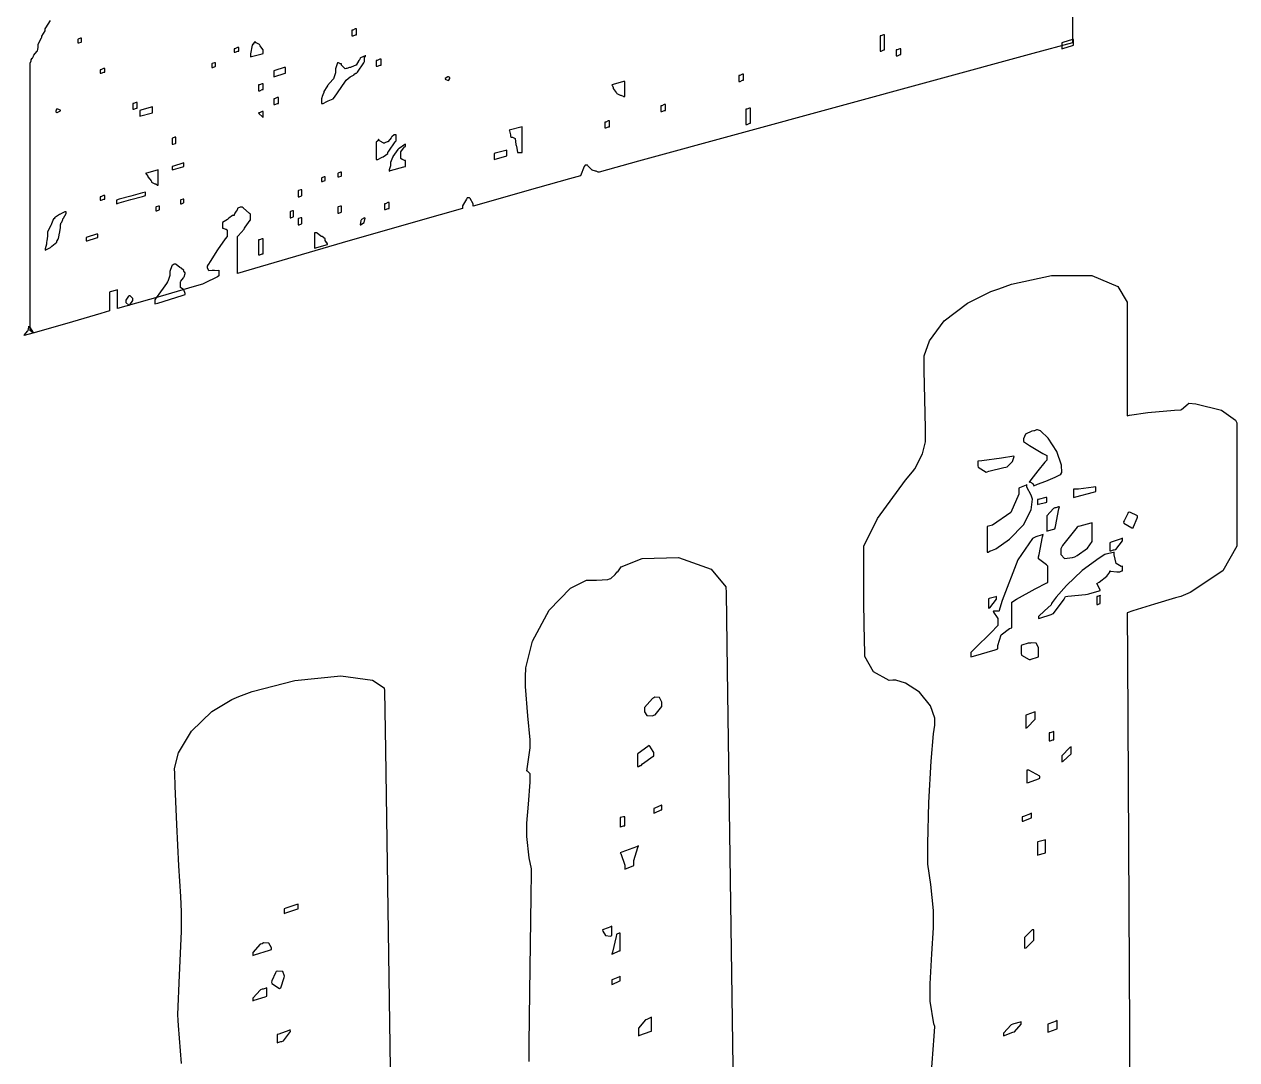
# Model space of a CAD drawing. Extents: x 44 to 313, y 66 to 291.
# Drawn here: x 192.16 to 228.85, y 193.34 to 224.68 of the extents above; entities that cross this region are included whole.
import ezdxf

# ---------------------------------------------------------------- set-up
doc = ezdxf.new("R2010")
doc.units = 0
doc.header["$MEASUREMENT"] = 0

msp = doc.modelspace()

# ---------------------------------------------------------------- linework, layer by layer
at = {"color": 40}
msp.add_lwpolyline([(223.873, 225.17), (223.873, 224.12), (222.673, 223.803), (210.741, 220.54), (209.55, 220.204), (209.522, 220.204), (209.463, 220.24), (209.444, 220.24), (209.444, 220.24), (209.346, 220.266), (209.338, 220.274), (209.32, 220.284), (209.214, 220.399), (209.197, 220.416), (209.197, 220.416), (209.161, 220.416), (209.161, 220.416), (209.127, 220.416), (209.1, 220.381), (208.985, 220.097), (208.985, 220.097), (208.659, 220.009), (207.362, 219.64), (206.065, 219.269), (205.74, 219.181), (205.74, 219.243), (205.651, 219.411), (205.633, 219.428), (205.633, 219.428), (205.599, 219.428), (205.599, 219.428), (205.599, 219.428), (205.563, 219.428), (205.563, 219.428), (205.536, 219.393), (205.423, 219.183), (205.423, 219.111), (204.743, 218.917), (202.017, 218.137), (199.292, 217.339), (198.614, 217.135), (198.614, 217.277), (198.614, 217.7), (198.614, 218.123), (198.614, 218.263), (198.63, 218.281), (198.808, 218.484), (198.826, 218.51), (198.842, 218.538), (198.993, 218.75), (199.003, 218.758), (199.003, 218.776), (199.003, 218.816), (199.003, 218.828), (199.003, 218.856), (199.003, 218.915), (199.003, 218.935), (198.975, 218.952), (198.781, 219.129), (198.754, 219.145), (198.754, 219.145), (198.72, 219.145), (198.72, 219.145), (198.693, 219.145), (198.622, 219.121), (198.614, 219.111), (198.614, 219.093), (198.586, 219.039), (198.578, 219.039), (198.578, 219.039), (198.544, 218.987), (198.544, 218.969), (198.534, 218.961), (198.508, 218.915), (198.508, 218.899), (198.464, 218.899), (198.348, 218.81), (198.331, 218.792), (198.304, 218.776), (198.155, 218.686), (198.155, 218.686), (198.155, 218.67), (198.155, 218.63), (198.155, 218.616), (198.155, 218.59), (198.155, 218.531), (198.155, 218.51), (198.181, 218.51), (198.252, 218.485), (198.261, 218.476), (198.269, 218.476), (198.297, 218.44), (198.297, 218.44), (198.297, 218.414), (198.297, 218.354), (198.297, 218.333), (198.297, 218.317), (198.297, 218.277), (198.297, 218.263), (198.235, 218.185), (198.001, 217.854), (197.784, 217.506), (197.732, 217.417), (197.722, 217.409), (197.696, 217.363), (197.696, 217.347), (197.696, 217.321), (197.722, 217.25), (197.732, 217.241), (197.74, 217.232), (197.84, 217.241), (197.872, 217.241), (197.916, 217.241), (198.039, 217.232), (198.049, 217.241), (198.049, 217.215), (198.049, 217.156), (198.049, 217.135), (198.049, 217.118), (198.049, 217.078), (198.049, 217.065), (198.005, 217.038), (197.608, 216.844), (197.556, 216.818), (197.299, 216.747), (196.267, 216.447), (195.235, 216.148), (194.98, 216.076), (194.98, 216.218), (194.98, 216.537), (194.98, 216.642), (194.952, 216.633), (194.759, 216.579), (194.733, 216.57), (194.733, 216.429), (194.733, 216.112), (194.733, 216.006), (194.477, 215.928), (193.445, 215.623), (192.413, 215.336), (192.158, 215.265), (192.166, 215.283), (192.254, 215.389), (192.264, 215.407), (192.272, 215.416), (192.3, 215.515), (192.3, 215.547), (192.336, 215.496), (192.436, 215.336), (192.44, 215.335), (192.44, 215.335), (192.44, 215.335), (192.431, 215.345), (192.343, 215.398), (192.334, 215.407), (192.334, 216.421), (192.334, 219.464), (192.334, 222.506), (192.334, 223.521), (192.343, 223.53), (192.37, 223.576), (192.37, 223.591), (192.37, 223.609), (192.395, 223.661), (192.404, 223.661), (192.404, 223.661), (192.44, 223.715), (192.44, 223.731), (192.448, 223.749), (192.537, 223.856), (192.546, 223.873), (192.555, 223.883), (192.581, 223.982), (192.581, 224.014), (192.581, 224.086), (192.677, 224.27), (192.687, 224.296), (192.695, 224.324), (192.793, 224.489), (192.793, 224.543), (192.81, 224.571), (192.951, 224.8)], dxfattribs=at)
for points in [[(202.071, 224.331), (202.106, 224.331), (202.184, 224.367), (202.212, 224.367), (202.212, 224.411), (202.212, 224.51), (202.212, 224.543), (202.176, 224.543), (202.098, 224.507), (202.071, 224.507), (202.071, 224.463), (202.071, 224.364), (202.071, 224.331)], [(193.781, 224.12), (193.807, 224.12), (193.877, 224.146), (193.887, 224.154), (193.887, 224.182), (193.887, 224.241), (193.887, 224.26), (193.86, 224.26), (193.789, 224.236), (193.781, 224.226), (193.781, 224.2), (193.781, 224.141), (193.781, 224.12)], [(218.053, 223.873), (218.087, 223.873), (218.166, 223.908), (218.193, 223.908), (218.193, 224.023), (218.193, 224.281), (218.193, 224.367), (218.157, 224.367), (218.079, 224.331), (218.053, 224.331), (218.053, 224.216), (218.053, 223.96), (218.053, 223.873)], [(223.555, 223.944), (223.589, 223.953), (223.872, 224.041), (223.908, 224.05), (223.908, 224.094), (223.908, 224.193), (223.908, 224.226), (223.872, 224.218), (223.589, 224.13), (223.555, 224.12), (223.555, 224.076), (223.555, 223.977), (223.555, 223.944)], [(198.508, 223.838), (198.542, 223.838), (198.622, 223.873), (198.65, 223.873), (198.65, 223.9), (198.65, 223.959), (198.65, 223.978), (198.614, 223.978), (198.534, 223.944), (198.508, 223.944), (198.508, 223.918), (198.508, 223.858), (198.508, 223.838)], [(199.003, 223.697), (199.037, 223.707), (199.354, 223.793), (199.39, 223.802), (199.39, 223.829), (199.39, 223.889), (199.39, 223.908), (199.38, 223.918), (199.292, 224.032), (199.283, 224.05), (199.274, 224.068), (199.179, 224.12), (199.179, 224.12), (199.169, 224.12), (199.143, 224.154), (199.143, 224.154), (199.134, 224.154), (199.107, 224.12), (199.107, 224.12), (199.107, 224.112), (199.081, 224.084), (199.073, 224.084), (199.055, 224.05), (199.003, 223.785), (199.003, 223.697)], [(218.546, 223.731), (218.58, 223.731), (218.659, 223.767), (218.686, 223.767), (218.686, 223.811), (218.686, 223.911), (218.686, 223.944), (218.651, 223.944), (218.572, 223.908), (218.546, 223.908), (218.546, 223.864), (218.546, 223.764), (218.546, 223.731)], [(197.838, 223.379), (197.864, 223.379), (197.934, 223.406), (197.944, 223.415), (197.944, 223.442), (197.944, 223.501), (197.944, 223.521), (197.916, 223.521), (197.846, 223.494), (197.838, 223.485), (197.838, 223.459), (197.838, 223.399), (197.838, 223.379)], [(201.648, 223.521), (201.639, 223.512), (201.577, 223.333), (201.577, 223.272), (201.577, 223.212), (201.515, 223.036), (201.506, 223.026), (201.497, 223.009), (201.338, 222.833), (201.33, 222.815), (201.312, 222.789), (201.224, 222.65), (201.224, 222.603), (201.214, 222.595), (201.19, 222.549), (201.19, 222.533), (201.18, 222.524), (201.154, 222.425), (201.154, 222.39), (201.154, 222.364), (201.154, 222.306), (201.154, 222.286), (201.198, 222.286), (201.312, 222.348), (201.33, 222.356), (201.356, 222.366), (201.506, 222.426), (201.506, 222.426), (201.541, 222.48), (201.859, 222.929), (201.895, 222.992), (201.895, 222.992), (202.017, 223.088), (202.035, 223.096), (202.044, 223.106), (202.142, 223.153), (202.142, 223.168), (202.142, 223.177), (202.194, 223.202), (202.212, 223.202), (202.238, 223.238), (202.432, 223.521), (202.458, 223.555), (202.458, 223.582), (202.458, 223.642), (202.458, 223.661), (202.458, 223.679), (202.485, 223.731), (202.494, 223.731), (202.476, 223.723), (202.335, 223.671), (202.318, 223.661), (202.318, 223.645), (202.291, 223.591), (202.282, 223.591), (202.282, 223.591), (202.248, 223.538), (202.248, 223.521), (202.238, 223.512), (202.212, 223.465), (202.212, 223.449), (202.194, 223.441), (202.052, 223.388), (202.035, 223.379), (202, 223.379), (201.921, 223.344), (201.895, 223.344), (201.873, 223.337), (201.753, 223.449), (201.753, 223.485), (201.753, 223.485), (201.719, 223.485), (201.719, 223.485), (201.71, 223.5), (201.664, 223.521), (201.648, 223.521)], [(202.811, 223.415), (202.846, 223.415), (202.926, 223.449), (202.953, 223.449), (202.953, 223.493), (202.953, 223.592), (202.953, 223.625), (202.917, 223.625), (202.838, 223.591), (202.811, 223.591), (202.811, 223.547), (202.811, 223.448), (202.811, 223.415)], [(194.451, 223.202), (194.485, 223.202), (194.565, 223.238), (194.593, 223.238), (194.593, 223.266), (194.593, 223.325), (194.593, 223.344), (194.557, 223.344), (194.477, 223.308), (194.451, 223.308), (194.451, 223.282), (194.451, 223.223), (194.451, 223.202)], [(199.708, 223.096), (199.742, 223.106), (200.025, 223.194), (200.061, 223.202), (200.061, 223.246), (200.061, 223.345), (200.061, 223.379), (200.025, 223.37), (199.742, 223.282), (199.708, 223.272), (199.708, 223.228), (199.708, 223.129), (199.708, 223.096)], [(205, 223.096), (204.972, 223.096), (204.894, 223.044), (204.894, 223.026), (204.894, 223.018), (204.982, 222.983), (205, 222.992), (205.008, 222.992), (205.034, 223.045), (205.034, 223.062), (205.034, 223.071), (205, 223.096), (205, 223.096)], [(213.783, 222.956), (213.818, 222.956), (213.896, 222.992), (213.924, 222.992), (213.924, 223.036), (213.924, 223.135), (213.924, 223.168), (213.888, 223.168), (213.809, 223.132), (213.783, 223.132), (213.783, 223.088), (213.783, 222.989), (213.783, 222.956)], [(199.249, 222.673), (199.283, 222.673), (199.362, 222.709), (199.39, 222.709), (199.39, 222.753), (199.39, 222.852), (199.39, 222.885), (199.354, 222.885), (199.275, 222.849), (199.249, 222.849), (199.249, 222.805), (199.249, 222.706), (199.249, 222.673)], [(209.973, 222.743), (209.981, 222.735), (210.07, 222.621), (210.079, 222.603), (210.087, 222.586), (210.185, 222.533), (210.185, 222.533), (210.211, 222.533), (210.282, 222.506), (210.292, 222.497), (210.292, 222.497), (210.326, 222.497), (210.326, 222.497), (210.326, 222.612), (210.326, 222.87), (210.326, 222.956), (210.29, 222.947), (209.973, 222.859), (209.939, 222.849), (209.947, 222.841), (209.973, 222.768), (209.973, 222.743)], [(199.708, 222.25), (199.742, 222.25), (199.821, 222.286), (199.849, 222.286), (199.849, 222.33), (199.849, 222.429), (199.849, 222.462), (199.813, 222.462), (199.734, 222.426), (199.708, 222.426), (199.708, 222.382), (199.708, 222.283), (199.708, 222.25)], [(193.146, 222.11), (193.136, 222.11), (193.11, 222.056), (193.11, 222.038), (193.11, 222.03), (193.144, 222.003), (193.146, 222.003), (193.154, 222.013), (193.252, 222.058), (193.252, 222.074), (193.252, 222.083), (193.172, 222.11), (193.146, 222.11)], [(195.439, 222.11), (195.473, 222.11), (195.552, 222.144), (195.579, 222.144), (195.579, 222.188), (195.579, 222.287), (195.579, 222.32), (195.544, 222.32), (195.465, 222.286), (195.439, 222.286), (195.439, 222.242), (195.439, 222.142), (195.439, 222.11)], [(195.651, 221.897), (195.685, 221.907), (196.003, 221.995), (196.038, 222.003), (196.038, 222.048), (196.038, 222.147), (196.038, 222.18), (196.003, 222.171), (195.685, 222.083), (195.651, 222.074), (195.651, 222.03), (195.651, 221.93), (195.651, 221.897)], [(199.39, 221.861), (199.39, 221.905), (199.39, 222.005), (199.39, 222.038), (199.354, 222.038), (199.275, 222.003), (199.249, 222.003), (199.257, 221.987), (199.372, 221.879), (199.39, 221.861)], [(211.42, 222.038), (211.454, 222.038), (211.533, 222.074), (211.56, 222.074), (211.56, 222.118), (211.56, 222.217), (211.56, 222.25), (211.525, 222.25), (211.446, 222.214), (211.42, 222.214), (211.42, 222.17), (211.42, 222.071), (211.42, 222.038)], [(213.996, 221.651), (214.03, 221.651), (214.109, 221.685), (214.136, 221.685), (214.136, 221.801), (214.136, 222.058), (214.136, 222.144), (214.1, 222.144), (214.022, 222.11), (213.996, 222.11), (213.996, 221.995), (213.996, 221.737), (213.996, 221.651)], [(209.726, 221.544), (209.761, 221.544), (209.839, 221.58), (209.867, 221.58), (209.867, 221.625), (209.867, 221.724), (209.867, 221.757), (209.831, 221.757), (209.752, 221.721), (209.726, 221.721), (209.726, 221.677), (209.726, 221.578), (209.726, 221.544)], [(196.638, 221.051), (196.664, 221.051), (196.734, 221.077), (196.744, 221.085), (196.744, 221.13), (196.744, 221.229), (196.744, 221.262), (196.716, 221.262), (196.646, 221.237), (196.638, 221.228), (196.638, 221.184), (196.638, 221.084), (196.638, 221.051)], [(202.811, 220.592), (202.855, 220.592), (202.97, 220.654), (202.988, 220.663), (203.014, 220.672), (203.164, 220.772), (203.164, 220.803), (203.19, 220.839), (203.385, 221.121), (203.412, 221.156), (203.412, 221.2), (203.412, 221.299), (203.412, 221.332), (203.412, 221.332), (203.376, 221.332), (203.376, 221.332), (203.349, 221.332), (203.279, 221.272), (203.27, 221.262), (203.261, 221.245), (203.172, 221.139), (203.164, 221.121), (203.138, 221.121), (203.068, 221.095), (203.06, 221.085), (203.06, 221.085), (203.024, 221.085), (203.024, 221.085), (203.014, 221.095), (202.926, 221.148), (202.917, 221.156), (202.908, 221.156), (202.883, 221.192), (202.883, 221.192), (202.873, 221.192), (202.847, 221.156), (202.847, 221.156), (202.847, 221.148), (202.82, 221.121), (202.811, 221.121), (202.811, 220.989), (202.811, 220.691), (202.811, 220.592)], [(206.868, 221.298), (206.868, 221.289), (206.904, 221.262), (206.904, 221.262), (206.93, 221.262), (207.01, 221.228), (207.01, 221.228), (207.01, 221.228), (207.035, 221.043), (207.045, 221.015), (207.053, 220.989), (207.081, 220.803), (207.081, 220.803), (207.151, 220.803), (207.151, 220.803), (207.203, 220.803), (207.221, 220.803), (207.221, 220.997), (207.221, 221.435), (207.221, 221.58), (207.185, 221.572), (206.868, 221.484), (206.834, 221.474), (206.842, 221.458), (206.868, 221.338), (206.868, 221.298)], [(203.693, 221.051), (203.676, 221.043), (203.499, 220.927), (203.483, 220.909), (203.465, 220.893), (203.314, 220.681), (203.306, 220.663), (203.296, 220.654), (203.236, 220.501), (203.236, 220.45), (203.236, 220.398), (203.2, 220.279), (203.2, 220.24), (203.244, 220.258), (203.64, 220.363), (203.693, 220.38), (203.693, 220.424), (203.693, 220.523), (203.693, 220.556), (203.667, 220.556), (203.608, 220.592), (203.589, 220.592), (203.589, 220.592), (203.553, 220.618), (203.553, 220.627), (203.553, 220.645), (203.553, 220.686), (203.553, 220.698), (203.553, 220.716), (203.553, 220.756), (203.553, 220.769), (203.553, 220.822), (203.667, 220.971), (203.693, 220.979), (203.693, 220.997), (203.693, 221.039), (203.693, 221.051), (203.693, 221.051), (203.693, 221.051), (203.693, 221.051)], [(206.375, 220.592), (206.41, 220.602), (206.728, 220.69), (206.764, 220.698), (206.764, 220.743), (206.764, 220.842), (206.764, 220.875), (206.728, 220.866), (206.41, 220.778), (206.375, 220.769), (206.375, 220.725), (206.375, 220.625), (206.375, 220.592)], [(195.898, 220.063), (195.906, 220.055), (195.994, 219.939), (196.004, 219.921), (196.012, 219.905), (196.108, 219.851), (196.108, 219.851), (196.135, 219.851), (196.194, 219.817), (196.215, 219.817), (196.215, 219.931), (196.215, 220.188), (196.215, 220.274), (196.179, 220.266), (195.862, 220.179), (195.828, 220.169), (195.836, 220.161), (195.898, 220.088), (195.898, 220.063)], [(196.638, 220.274), (196.672, 220.284), (196.955, 220.372), (196.99, 220.38), (196.99, 220.407), (196.99, 220.467), (196.99, 220.486), (196.955, 220.478), (196.672, 220.39), (196.638, 220.38), (196.638, 220.354), (196.638, 220.295), (196.638, 220.274)], [(201.648, 220.063), (201.675, 220.063), (201.743, 220.089), (201.753, 220.097), (201.753, 220.125), (201.753, 220.184), (201.753, 220.204), (201.727, 220.204), (201.657, 220.179), (201.648, 220.169), (201.648, 220.143), (201.648, 220.084), (201.648, 220.063)], [(201.154, 219.921), (201.18, 219.921), (201.25, 219.949), (201.26, 219.957), (201.26, 219.984), (201.26, 220.044), (201.26, 220.063), (201.232, 220.063), (201.162, 220.037), (201.154, 220.027), (201.154, 220.001), (201.154, 219.942), (201.154, 219.921)], [(194.451, 219.358), (194.485, 219.358), (194.565, 219.392), (194.593, 219.392), (194.593, 219.42), (194.593, 219.479), (194.593, 219.498), (194.557, 219.498), (194.477, 219.464), (194.451, 219.464), (194.451, 219.437), (194.451, 219.378), (194.451, 219.358)], [(194.946, 219.251), (195.034, 219.279), (195.387, 219.376), (195.739, 219.472), (195.828, 219.498), (195.828, 219.525), (195.828, 219.585), (195.828, 219.604), (195.739, 219.578), (195.387, 219.481), (195.034, 219.385), (194.946, 219.358), (194.946, 219.331), (194.946, 219.272), (194.946, 219.251)], [(200.448, 219.464), (200.474, 219.464), (200.545, 219.49), (200.554, 219.498), (200.554, 219.542), (200.554, 219.641), (200.554, 219.674), (200.527, 219.674), (200.456, 219.65), (200.448, 219.64), (200.448, 219.596), (200.448, 219.497), (200.448, 219.464)], [(196.144, 219.039), (196.171, 219.039), (196.241, 219.067), (196.251, 219.075), (196.251, 219.103), (196.251, 219.162), (196.251, 219.181), (196.223, 219.181), (196.153, 219.155), (196.144, 219.145), (196.144, 219.119), (196.144, 219.06), (196.144, 219.039)], [(196.886, 219.251), (196.912, 219.251), (196.981, 219.279), (196.99, 219.287), (196.99, 219.313), (196.99, 219.373), (196.99, 219.392), (196.964, 219.392), (196.894, 219.367), (196.886, 219.358), (196.886, 219.331), (196.886, 219.272), (196.886, 219.251)], [(200.201, 218.828), (200.227, 218.828), (200.298, 218.855), (200.308, 218.863), (200.308, 218.907), (200.308, 219.006), (200.308, 219.039), (200.28, 219.039), (200.21, 219.014), (200.201, 219.005), (200.201, 218.961), (200.201, 218.862), (200.201, 218.828)], [(201.648, 218.969), (201.675, 218.969), (201.743, 218.996), (201.753, 219.005), (201.753, 219.049), (201.753, 219.148), (201.753, 219.181), (201.727, 219.181), (201.657, 219.155), (201.648, 219.145), (201.648, 219.101), (201.648, 219.002), (201.648, 218.969)], [(203.06, 219.075), (203.094, 219.075), (203.172, 219.111), (203.2, 219.111), (203.2, 219.155), (203.2, 219.254), (203.2, 219.287), (203.164, 219.287), (203.086, 219.251), (203.06, 219.251), (203.06, 219.207), (203.06, 219.108), (203.06, 219.075)], [(193.428, 219.005), (193.384, 219.005), (193.269, 218.944), (193.252, 218.935), (193.225, 218.926), (193.076, 218.827), (193.076, 218.792), (193.048, 218.792), (192.978, 218.644), (192.969, 218.616), (192.96, 218.59), (192.863, 218.398), (192.863, 218.333), (192.863, 218.273), (192.837, 218.123), (192.829, 218.087), (192.829, 218.026), (192.793, 217.887), (192.793, 217.84), (192.793, 217.84), (192.951, 217.93), (192.969, 217.946), (192.996, 217.964), (193.146, 218.084), (193.146, 218.123), (193.154, 218.123), (193.182, 218.176), (193.182, 218.193), (193.19, 218.203), (193.216, 218.302), (193.216, 218.333), (193.225, 218.351), (193.252, 218.525), (193.252, 218.582), (193.252, 218.608), (193.277, 218.678), (193.286, 218.686), (193.295, 218.696), (193.322, 218.769), (193.322, 218.792), (193.348, 218.81), (193.428, 218.956), (193.428, 219.005)], [(200.448, 218.616), (200.474, 218.616), (200.545, 218.644), (200.554, 218.652), (200.554, 218.696), (200.554, 218.795), (200.554, 218.828), (200.527, 218.828), (200.456, 218.802), (200.448, 218.792), (200.448, 218.748), (200.448, 218.649), (200.448, 218.616)], [(202.458, 218.828), (202.458, 218.828), (202.362, 218.776), (202.354, 218.758), (202.344, 218.74), (202.318, 218.616), (202.318, 218.616), (202.335, 218.608), (202.441, 218.684), (202.474, 218.813), (202.458, 218.828)], [(194.028, 218.123), (194.062, 218.132), (194.345, 218.221), (194.381, 218.229), (194.381, 218.255), (194.381, 218.314), (194.381, 218.333), (194.345, 218.325), (194.062, 218.239), (194.028, 218.229), (194.028, 218.203), (194.028, 218.143), (194.028, 218.123)], [(200.943, 217.91), (200.977, 217.92), (201.294, 218.009), (201.33, 218.017), (201.33, 218.035), (201.304, 218.087), (201.296, 218.087), (201.296, 218.087), (201.26, 218.141), (201.26, 218.157), (201.26, 218.185), (201.17, 218.255), (201.154, 218.263), (201.136, 218.273), (201.021, 218.361), (201.013, 218.369), (201.013, 218.369), (200.977, 218.369), (200.977, 218.369), (200.977, 218.369), (200.943, 218.369), (200.943, 218.369), (200.943, 218.255), (200.943, 217.997), (200.943, 217.91)], [(199.249, 217.7), (199.283, 217.7), (199.362, 217.734), (199.39, 217.734), (199.39, 217.85), (199.39, 218.108), (199.39, 218.193), (199.354, 218.193), (199.275, 218.157), (199.249, 218.157), (199.249, 218.043), (199.249, 217.787), (199.249, 217.7)], [(196.638, 217.381), (196.628, 217.373), (196.567, 217.195), (196.567, 217.135), (196.567, 217.074), (196.505, 216.898), (196.497, 216.888), (196.461, 216.836), (196.179, 216.447), (196.144, 216.393), (196.135, 216.393), (196.108, 216.341), (196.108, 216.323), (196.108, 216.297), (196.108, 216.238), (196.108, 216.217), (196.197, 216.245), (196.938, 216.473), (197.026, 216.499), (197.026, 216.535), (196.99, 216.642), (196.99, 216.642), (196.981, 216.651), (196.894, 216.703), (196.886, 216.712), (196.886, 216.739), (196.886, 216.799), (196.886, 216.818), (196.886, 216.836), (196.886, 216.876), (196.886, 216.888), (196.894, 216.906), (196.981, 217.012), (196.99, 217.029), (196.999, 217.038), (197.026, 217.138), (197.026, 217.171), (197.017, 217.171), (196.99, 217.205), (196.99, 217.205), (196.99, 217.232), (196.902, 217.303), (196.886, 217.311), (196.868, 217.321), (196.752, 217.409), (196.744, 217.417), (196.744, 217.417), (196.71, 217.417), (196.71, 217.417), (196.692, 217.417), (196.638, 217.381), (196.638, 217.381)], [(195.333, 216.465), (195.315, 216.457), (195.227, 216.331), (195.227, 216.289), (195.227, 216.262), (195.319, 216.177), (195.333, 216.183), (195.349, 216.192), (195.439, 216.318), (195.439, 216.359), (195.439, 216.386), (195.359, 216.465), (195.333, 216.465)]]:
    msp.add_lwpolyline(points, close=True, dxfattribs=at)
at = {"color": 7}
for points in [[(219.604, 192.843), (219.692, 194.046), (219.71, 194.345), (219.683, 194.425), (219.568, 195.107), (219.568, 195.333), (219.568, 195.636), (219.621, 196.541), (219.674, 197.329), (219.674, 197.592), (219.674, 197.856), (219.586, 198.646), (219.498, 199.257), (219.498, 199.46), (219.498, 199.876), (219.531, 201.122), (219.604, 202.38), (219.676, 203.201), (219.71, 203.466), (219.71, 203.553), (219.716, 203.677), (219.585, 204.054), (219.246, 204.466), (218.821, 204.739), (218.532, 204.832), (218.44, 204.823), (218.333, 204.815), (217.857, 205.08), (217.594, 205.549), (217.594, 205.705), (217.584, 205.996), (217.562, 207.152), (217.558, 208.237), (217.558, 208.598), (217.558, 208.88), (217.981, 209.724), (218.827, 210.882), (219.039, 211.138), (219.11, 211.226), (219.338, 211.676), (219.428, 212.04), (219.428, 212.16), (219.428, 212.455), (219.41, 213.338), (219.392, 214.202), (219.392, 214.489), (219.392, 214.643), (219.546, 215.105), (219.992, 215.703), (220.701, 216.24), (221.405, 216.59), (221.651, 216.676), (221.651, 216.676), (222.035, 216.811), (223.238, 217.074), (224.463, 217.083), (225.251, 216.746), (225.531, 216.271), (225.531, 216.112), (225.531, 215.703), (225.531, 214.472), (225.531, 213.242), (225.531, 212.831), (225.601, 212.849), (226.157, 212.933), (226.959, 212.999), (227.153, 213.008), (227.179, 213.026), (227.373, 213.192), (227.401, 213.218), (227.612, 213.192), (228.388, 212.999), (228.811, 212.699), (228.847, 212.619), (228.847, 212.179), (228.847, 210.861), (228.847, 209.561), (228.847, 209.127), (228.847, 208.88), (228.424, 208.14), (227.435, 207.479), (227.153, 207.363), (226.995, 207.319), (226.355, 207.13), (225.698, 206.922), (225.531, 206.868), (225.539, 205.501), (225.601, 194.224), (225.601, 190.464)], [(207.433, 193.286), (207.433, 193.813), (207.456, 195.391), (207.494, 198.279), (207.504, 199.003), (207.504, 199.113), (207.433, 199.444), (207.363, 200.092), (207.363, 200.308), (207.363, 200.499), (207.415, 201.071), (207.469, 201.742), (207.469, 201.965), (207.469, 201.993), (207.375, 202.078), (207.363, 202.071), (207.371, 202.143), (207.459, 202.707), (207.469, 202.777), (207.469, 203.019), (207.397, 203.747), (207.327, 204.633), (207.327, 204.928), (207.333, 205.201), (207.542, 206.011), (208.041, 206.948), (208.686, 207.608), (209.174, 207.856), (209.338, 207.856), (209.338, 207.856), (209.47, 207.856), (209.813, 207.876), (209.867, 207.892), (209.911, 207.91), (210.043, 208.025), (210.097, 208.103), (210.115, 208.103), (210.222, 208.26), (210.859, 208.515), (211.953, 208.541), (212.947, 208.189), (213.389, 207.652), (213.395, 207.469), (213.429, 205.142), (213.756, 181.822)], [(196.92, 193.226), (196.822, 194.372), (196.814, 194.521), (196.804, 194.707), (196.854, 195.894), (196.92, 197.221), (196.92, 197.662), (196.92, 197.816), (196.897, 198.276), (196.84, 199.209), (196.771, 200.455), (196.721, 201.615), (196.71, 202.001), (196.703, 202.157), (196.828, 202.628), (197.215, 203.284), (197.834, 203.881), (198.435, 204.247), (198.65, 204.329), (199.059, 204.486), (200.345, 204.818), (201.739, 204.96), (202.692, 204.83), (203.053, 204.592), (203.06, 204.505), (203.086, 202.715), (203.349, 184.813)]]:
    msp.add_lwpolyline(points, dxfattribs=at)
for points in [[(222.39, 212.09), (222.39, 212.05), (222.571, 211.927), (222.982, 211.693), (223.096, 211.631), (223.096, 211.596), (223.096, 211.518), (223.096, 211.49), (223.042, 211.43), (222.831, 211.169), (222.619, 210.891), (222.567, 210.821), (222.588, 210.827), (222.677, 210.78), (222.709, 210.715), (222.709, 210.715), (222.709, 210.715), (222.82, 210.756), (223.074, 210.852), (223.348, 210.968), (223.493, 211.041), (223.521, 211.067), (223.556, 211.111), (223.548, 211.341), (223.405, 211.751), (223.143, 212.155), (222.907, 212.374), (222.815, 212.408), (222.787, 212.408), (222.728, 212.372), (222.709, 212.372), (222.647, 212.364), (222.457, 212.272), (222.39, 212.135), (222.39, 212.09)], [(221.015, 211.454), (221.015, 211.42), (221.015, 211.341), (221.015, 211.314), (221.023, 211.279), (221.262, 211.129), (221.298, 211.138), (221.35, 211.156), (221.8, 211.27), (221.861, 211.278), (221.905, 211.288), (222.064, 211.452), (222.11, 211.596), (222.11, 211.596), (222.1, 211.606), (221.733, 211.552), (221.138, 211.464), (221.015, 211.454)], [(222.25, 210.644), (222.25, 210.459), (222.012, 209.903), (221.456, 209.524), (221.298, 209.48), (221.298, 209.287), (221.298, 208.85), (221.298, 208.704), (221.324, 208.704), (221.383, 208.738), (221.404, 208.738), (221.554, 208.808), (221.973, 209.092), (222.39, 209.528), (222.624, 209.984), (222.665, 210.302), (222.639, 210.396), (222.629, 210.424), (222.497, 210.668), (222.497, 210.749), (222.479, 210.733), (222.276, 210.654), (222.25, 210.644)], [(223.908, 210.608), (223.908, 210.548), (223.908, 210.409), (223.908, 210.362), (223.978, 210.38), (224.517, 210.522), (224.579, 210.538), (224.579, 210.574), (224.579, 210.652), (224.579, 210.679), (224.517, 210.67), (224.059, 210.608), (223.908, 210.608)], [(222.815, 210.292), (222.815, 210.257), (222.815, 210.177), (222.815, 210.149), (222.841, 210.159), (223.07, 210.211), (223.096, 210.22), (223.096, 210.22), (223.096, 210.327), (223.096, 210.362), (223.07, 210.353), (222.841, 210.301), (222.815, 210.292)], [(223.096, 209.726), (223.096, 209.63), (223.096, 209.411), (223.096, 209.338), (223.122, 209.348), (223.316, 209.401), (223.344, 209.41), (223.361, 209.48), (223.467, 210.018), (223.485, 210.079), (223.449, 210.079), (223.37, 210.043), (223.344, 210.043), (223.3, 210.027), (223.096, 209.802), (223.096, 209.726)], [(225.565, 209.903), (225.548, 209.877), (225.442, 209.648), (225.425, 209.62), (225.433, 209.576), (225.672, 209.436), (225.708, 209.444), (225.724, 209.471), (225.83, 209.728), (225.848, 209.762), (225.848, 209.798), (225.61, 209.912), (225.565, 209.903)], [(223.521, 208.808), (223.521, 208.808), (223.521, 208.704), (223.521, 208.668), (223.521, 208.63), (223.639, 208.51), (223.882, 208.536), (223.944, 208.562), (224.022, 208.598), (224.327, 208.828), (224.473, 209.026), (224.473, 209.091), (224.473, 209.215), (224.473, 209.494), (224.473, 209.586), (224.429, 209.578), (224.094, 209.489), (224.05, 209.48), (224.014, 209.463), (223.573, 208.907), (223.521, 208.808)], [(221.474, 206.904), (221.491, 206.888), (221.597, 206.72), (221.615, 206.692), (221.615, 206.658), (221.615, 206.579), (221.615, 206.551), (221.615, 206.478), (221.407, 206.256), (220.935, 205.794), (220.803, 205.669), (220.803, 205.635), (220.803, 205.557), (220.803, 205.529), (220.882, 205.555), (221.535, 205.75), (221.615, 205.776), (221.615, 205.882), (221.721, 206.199), (221.967, 206.393), (222.038, 206.411), (222.038, 206.605), (222.038, 207.042), (222.038, 207.187), (222.178, 207.275), (222.743, 207.593), (223.096, 207.77), (223.132, 207.786), (223.132, 207.91), (223.132, 208.187), (223.132, 208.279), (223.088, 208.315), (222.849, 208.501), (222.849, 208.562), (222.866, 208.633), (222.974, 209.171), (222.992, 209.233), (222.964, 209.225), (222.77, 209.171), (222.743, 209.161), (222.663, 209.117), (222.222, 208.47), (221.747, 207.24), (221.651, 206.904), (221.623, 206.914), (221.482, 206.914), (221.474, 206.904)], [(225.002, 208.985), (225.002, 208.925), (225.002, 208.785), (225.002, 208.738), (225.036, 208.738), (225.115, 208.774), (225.142, 208.774), (225.187, 208.784), (225.389, 209.042), (225.389, 209.127), (225.353, 209.11), (225.046, 209.003), (225.002, 208.985)], [(222.849, 206.692), (222.893, 206.702), (223.228, 206.817), (223.272, 206.834), (223.307, 206.843), (223.625, 207.284), (223.661, 207.363), (223.731, 207.373), (224.269, 207.425), (224.331, 207.433), (224.375, 207.443), (224.683, 207.531), (224.719, 207.54), (224.71, 207.558), (224.622, 207.734), (224.613, 207.75), (224.683, 207.794), (224.912, 207.972), (225.002, 208.098), (225.002, 208.139), (225.028, 208.131), (225.22, 208.103), (225.285, 208.103), (225.311, 208.103), (225.369, 208.139), (225.389, 208.139), (225.389, 208.139), (225.389, 208.245), (225.389, 208.279), (225.346, 208.273), (225.199, 208.359), (225.142, 208.618), (225.142, 208.704), (225.115, 208.696), (224.886, 208.642), (224.86, 208.632), (224.68, 208.525), (224.174, 208.148), (223.691, 207.694), (223.387, 207.338), (223.264, 207.178), (223.238, 207.151), (223.228, 207.107), (223.03, 206.922), (222.849, 206.75), (222.849, 206.692)], [(221.332, 207.293), (221.332, 207.222), (221.332, 207.064), (221.332, 207.01), (221.376, 207.02), (221.58, 207.278), (221.58, 207.363), (221.562, 207.355), (221.359, 207.302), (221.332, 207.293)], [(224.613, 207.363), (224.613, 207.302), (224.613, 207.163), (224.613, 207.117), (224.639, 207.117), (224.699, 207.151), (224.719, 207.151), (224.719, 207.213), (224.719, 207.352), (224.719, 207.397), (224.71, 207.389), (224.637, 207.363), (224.613, 207.363)], [(222.32, 205.882), (222.32, 205.82), (222.32, 205.68), (222.32, 205.633), (222.329, 205.589), (222.567, 205.449), (222.603, 205.457), (222.629, 205.467), (222.822, 205.521), (222.849, 205.529), (222.849, 205.591), (222.849, 205.73), (222.849, 205.776), (222.849, 205.818), (222.778, 205.944), (222.637, 205.962), (222.603, 205.952), (222.531, 205.952), (222.346, 205.891), (222.32, 205.882)], [(210.925, 203.906), (210.925, 203.869), (211, 203.757), (211.164, 203.747), (211.208, 203.765), (211.252, 203.783), (211.454, 204.035), (211.454, 204.118), (211.454, 204.163), (211.384, 204.3), (211.242, 204.312), (211.208, 204.294), (211.164, 204.276), (210.925, 203.999), (210.925, 203.906)], [(222.462, 203.765), (222.462, 203.668), (222.462, 203.449), (222.462, 203.376), (222.506, 203.394), (222.743, 203.647), (222.743, 203.729), (222.743, 203.729), (222.743, 203.835), (222.743, 203.87), (222.717, 203.861), (222.497, 203.775), (222.462, 203.765)], [(223.168, 203.236), (223.168, 203.174), (223.168, 203.035), (223.168, 202.988), (223.202, 202.988), (223.281, 203.024), (223.308, 203.024), (223.308, 203.086), (223.308, 203.225), (223.308, 203.27), (223.29, 203.262), (223.198, 203.236), (223.168, 203.236)], [(210.715, 202.601), (210.715, 202.504), (210.715, 202.285), (210.715, 202.212), (210.741, 202.212), (210.8, 202.248), (210.821, 202.248), (210.865, 202.292), (211.19, 202.522), (211.208, 202.53), (211.208, 202.557), (211.208, 202.616), (211.208, 202.635), (211.19, 202.663), (211.084, 202.831), (211.067, 202.847), (211.031, 202.821), (210.731, 202.61), (210.715, 202.601)], [(223.555, 202.458), (223.555, 202.432), (223.555, 202.374), (223.555, 202.354), (223.599, 202.372), (223.838, 202.596), (223.838, 202.671), (223.838, 202.671), (223.838, 202.777), (223.838, 202.811), (223.793, 202.785), (223.555, 202.541), (223.555, 202.458)], [(222.497, 202.106), (222.497, 202.009), (222.497, 201.792), (222.497, 201.719), (222.541, 201.728), (222.849, 201.843), (222.885, 201.859), (222.885, 201.921), (222.557, 202.098), (222.497, 202.106)], [(210.185, 200.66), (210.185, 200.59), (210.185, 200.431), (210.185, 200.378), (210.202, 200.387), (210.294, 200.414), (210.326, 200.414), (210.326, 200.484), (210.326, 200.642), (210.326, 200.695), (210.29, 200.695), (210.193, 200.67), (210.185, 200.66)], [(211.208, 200.943), (211.208, 200.908), (211.208, 200.828), (211.208, 200.801), (211.234, 200.811), (211.428, 200.899), (211.454, 200.907), (211.454, 200.943), (211.454, 201.021), (211.454, 201.047), (211.437, 201.039), (211.234, 200.952), (211.208, 200.943)], [(222.356, 200.695), (222.356, 200.695), (222.356, 200.59), (222.356, 200.554), (222.382, 200.564), (222.611, 200.652), (222.639, 200.66), (222.639, 200.696), (222.639, 200.775), (222.639, 200.801), (222.611, 200.784), (222.39, 200.704), (222.356, 200.695)], [(222.815, 199.919), (222.815, 199.823), (222.815, 199.605), (222.815, 199.532), (222.841, 199.541), (223.034, 199.594), (223.062, 199.602), (223.062, 199.7), (223.062, 199.917), (223.062, 199.989), (223.034, 199.981), (222.831, 199.929), (222.815, 199.919)], [(210.185, 199.602), (210.211, 199.576), (210.326, 199.224), (210.326, 199.107), (210.352, 199.117), (210.581, 199.205), (210.608, 199.213), (210.608, 199.364), (210.723, 199.76), (210.749, 199.813), (210.687, 199.787), (210.238, 199.62), (210.185, 199.602)], [(200.025, 197.908), (200.025, 197.874), (200.025, 197.795), (200.025, 197.768), (200.069, 197.786), (200.404, 197.892), (200.448, 197.908), (200.448, 197.944), (200.448, 198.023), (200.448, 198.049), (200.404, 198.041), (200.069, 197.926), (200.025, 197.908)], [(209.656, 197.273), (209.664, 197.229), (209.743, 197.093), (209.896, 197.08), (209.939, 197.097), (209.939, 197.168), (209.939, 197.327), (209.939, 197.379), (209.911, 197.363), (209.682, 197.283), (209.656, 197.273)], [(210.079, 197.133), (210.07, 197.072), (209.955, 196.595), (209.939, 196.533), (209.965, 196.543), (210.158, 196.63), (210.185, 196.638), (210.185, 196.77), (210.185, 197.068), (210.185, 197.167), (210.158, 197.167), (210.087, 197.142), (210.079, 197.133)], [(222.426, 196.956), (222.426, 196.896), (222.426, 196.756), (222.426, 196.71), (222.47, 196.727), (222.709, 196.952), (222.709, 197.026), (222.709, 197.088), (222.709, 197.227), (222.709, 197.273), (222.655, 197.265), (222.426, 197.033), (222.426, 196.956)], [(199.073, 196.497), (199.125, 196.515), (199.583, 196.657), (199.636, 196.674), (199.636, 196.723), (199.562, 196.868), (199.394, 196.875), (199.355, 196.85), (199.301, 196.833), (199.073, 196.581), (199.073, 196.497)], [(199.778, 196.004), (199.76, 195.969), (199.654, 195.721), (199.636, 195.685), (199.645, 195.641), (199.883, 195.493), (199.919, 195.509), (199.927, 195.545), (200.015, 195.801), (200.025, 195.828), (200.033, 195.869), (199.981, 196.009), (199.823, 196.022), (199.778, 196.004)], [(209.939, 195.756), (209.939, 195.721), (209.939, 195.643), (209.939, 195.615), (209.965, 195.625), (210.158, 195.713), (210.185, 195.721), (210.185, 195.757), (210.185, 195.836), (210.185, 195.862), (210.167, 195.845), (209.965, 195.766), (209.939, 195.756)], [(199.073, 195.122), (199.117, 195.14), (199.452, 195.246), (199.496, 195.263), (199.496, 195.325), (199.496, 195.464), (199.496, 195.509), (199.478, 195.501), (199.386, 195.475), (199.355, 195.475), (199.311, 195.448), (199.073, 195.205), (199.073, 195.122)], [(210.749, 194.204), (210.749, 194.17), (210.749, 194.091), (210.749, 194.064), (210.783, 194.081), (211.093, 194.196), (211.138, 194.204), (211.138, 194.31), (211.138, 194.549), (211.138, 194.627), (211.12, 194.619), (211.013, 194.566), (210.997, 194.557), (210.953, 194.54), (210.749, 194.288), (210.749, 194.204)], [(221.791, 194.064), (221.817, 194.073), (222.046, 194.16), (222.074, 194.168), (222.118, 194.186), (222.32, 194.412), (222.32, 194.487), (222.293, 194.478), (222.1, 194.426), (222.074, 194.417), (222.02, 194.39), (221.791, 194.146), (221.791, 194.064)], [(223.132, 194.417), (223.132, 194.354), (223.132, 194.215), (223.132, 194.168), (223.158, 194.178), (223.387, 194.266), (223.415, 194.274), (223.415, 194.336), (223.415, 194.476), (223.415, 194.521), (223.379, 194.505), (223.158, 194.426), (223.132, 194.417)], [(199.813, 194.098), (199.813, 194.037), (199.813, 193.898), (199.813, 193.851), (199.831, 193.861), (199.923, 193.887), (199.955, 193.887), (199.999, 193.905), (200.21, 194.196), (200.201, 194.24), (200.165, 194.222), (199.857, 194.108), (199.813, 194.098)]]:
    msp.add_lwpolyline(points, close=True, dxfattribs=at)

doc.saveas('drawing.dxf')
